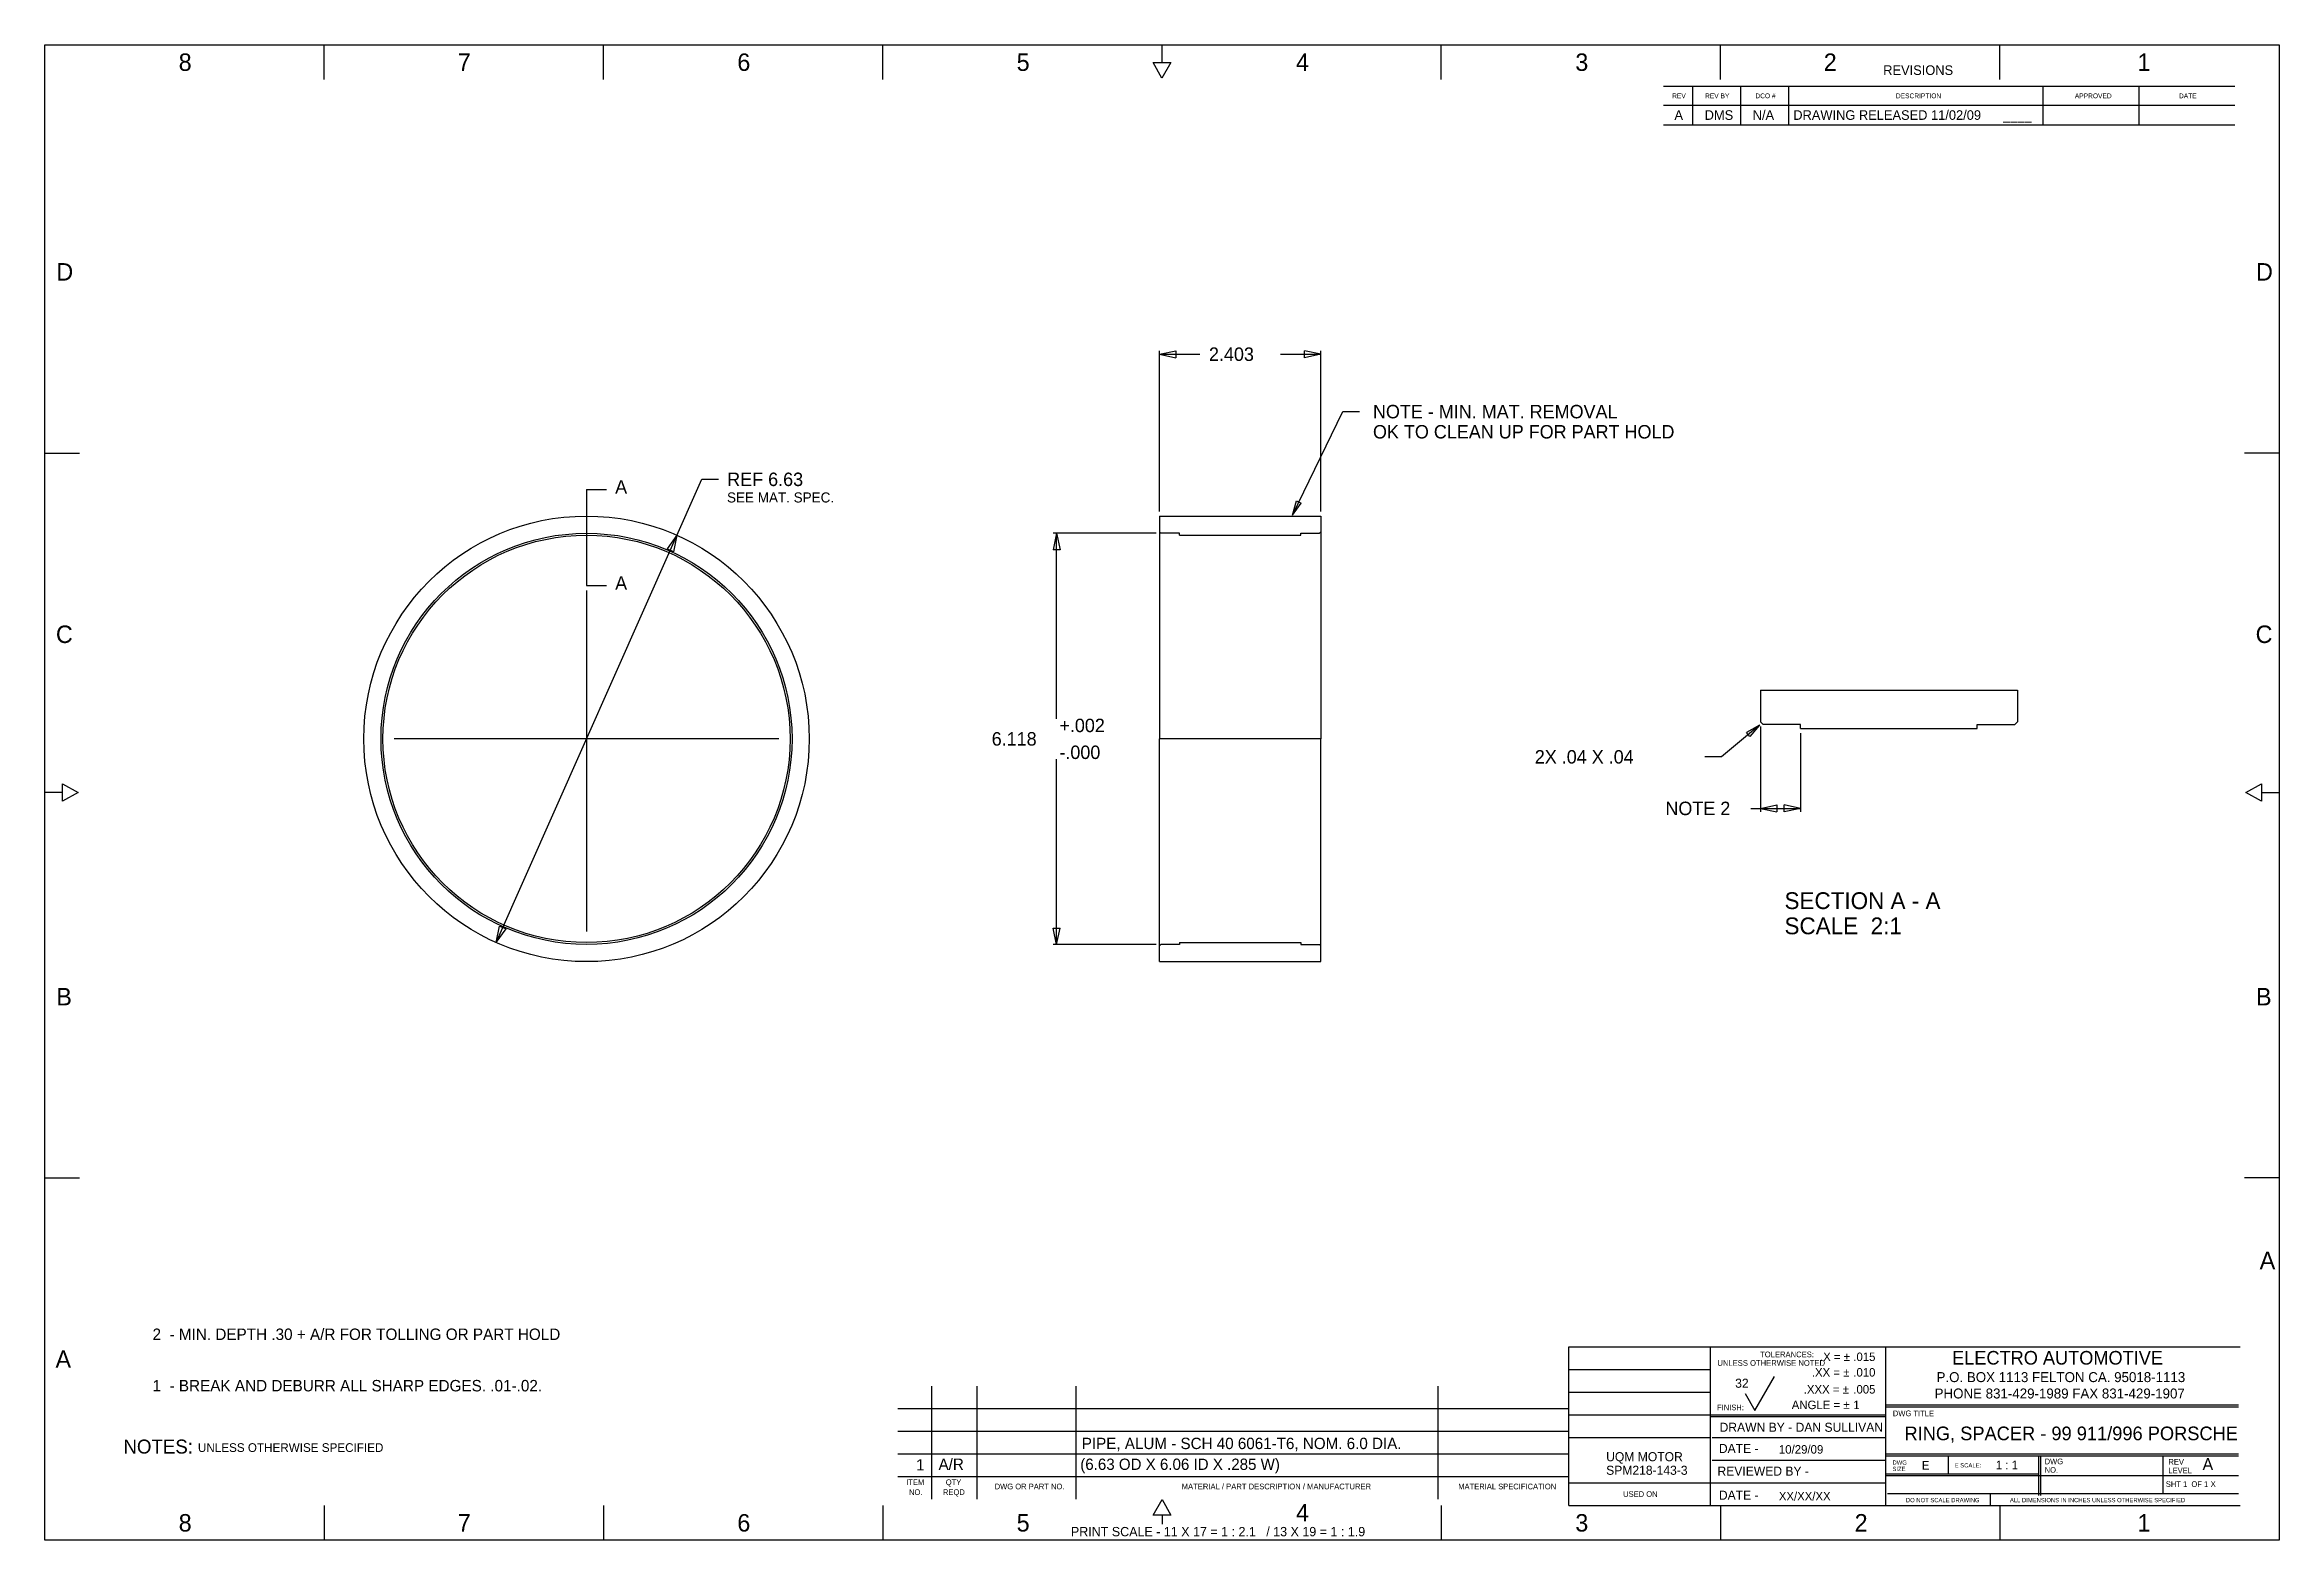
# Model space of a CAD drawing. Extents: x -2.2 to 31.1, y 0.4 to 22.6.
import ezdxf

# ---------------------------------------------------------------- set-up
doc = ezdxf.new("R2010")
doc.units = 0

msp = doc.modelspace()

# ---------------------------------------------------------------- linework, layer by layer
at = {"layer": 'Centerlines - Phantoms', "color": 7, "linetype": 'CONTINUOUS'}
for p, q in [((5.897679, 16.002335), (5.897679, 14.57431)), ((5.897679, 14.499151), (5.897679, 9.427365)), ((8.763021, 12.292707), (3.032338, 12.292707)), ((16.82989, 12.292707), (14.42689, 12.292707))]:
    msp.add_line(p, q, dxfattribs=at)
at = {"layer": 'Dimensions - Text', "color": 7, "linetype": 'CONTINUOUS'}
for p, q in [((-2.167688, 22.621148), (31.096312, 22.621148)), ((-2.167688, 0.368148), (-2.167688, 22.621148)), ((1.990312, 22.101398), (1.990312, 22.621148)), ((6.148312, 22.101398), (6.148312, 22.621148)), ((10.306312, 22.101398), (10.306312, 22.621148)), ((14.464397, 22.355685), (14.464397, 22.621148)), ((18.622312, 22.101398), (18.622312, 22.621148)), ((22.780312, 22.101398), (22.780312, 22.621148)), ((26.938312, 22.101398), (26.938312, 22.621148)), ((31.096312, 22.621148), (31.096312, 0.368148)), ((14.33446, 22.355511), (14.594335, 22.355511)), ((14.463991, 22.121159), (14.33446, 22.355511)), ((14.594335, 22.355511), (14.463991, 22.121159)), ((21.931583, 22.003139), (30.435992, 22.003139)), ((22.360376, 22.003139), (22.360376, 21.431414)), ((23.075033, 22.003139), (23.075033, 21.431414)), ((23.789689, 22.003139), (23.789689, 21.431414)), ((27.577367, 22.003139), (27.577367, 21.431414)), ((29.006679, 22.003139), (29.006679, 21.431414)), ((30.435992, 21.717276), (21.931583, 21.717276)), ((21.931583, 21.431414), (30.435992, 21.431414)), ((14.42689, 18.016244), (14.671427, 18.068222)), ((14.42689, 15.677707), (14.42689, 18.066244)), ((14.42689, 18.016244), (14.671427, 17.964266)), ((14.42689, 18.016244), (15.02839, 18.016244)), ((14.671427, 18.068222), (14.671427, 17.964266)), ((16.228391, 18.016244), (16.82989, 18.016244)), ((16.82989, 18.016244), (16.585353, 18.068222)), ((16.585353, 17.964266), (16.585353, 18.068222)), ((16.82989, 18.016244), (16.585353, 17.964266)), ((16.82989, 15.677707), (16.82989, 18.066244)), ((16.406292, 15.62185), (17.154523, 17.161966)), ((17.154523, 17.161966), (17.404523, 17.161966)), ((-2.167688, 16.545367), (-1.647938, 16.545367)), ((31.096312, 16.545367), (30.576562, 16.545367)), ((5.897679, 16.002335), (6.197679, 16.002335)), ((16.406292, 15.62185), (16.466606, 15.833421)), ((16.406292, 15.62185), (16.535331, 15.800033)), ((16.466606, 15.833421), (16.535331, 15.800033)), ((5.897679, 14.57431), (6.197679, 14.57431)), ((-1.902224, 11.494648), (-2.167688, 11.494648)), ((-1.90205, 11.364711), (-1.90205, 11.624586)), ((-1.90205, 11.624586), (-1.667699, 11.494241)), ((-1.667699, 11.494241), (-1.90205, 11.364711)), ((30.596324, 11.495055), (30.830675, 11.624586)), ((30.830675, 11.364711), (30.596324, 11.495055)), ((30.830675, 11.624586), (30.830675, 11.364711)), ((30.830849, 11.494648), (31.096312, 11.494648)), ((-2.167688, 5.760554), (-1.647938, 5.760554)), ((31.096312, 5.760554), (30.576562, 5.760554)), ((20.522057, 0.887898), (20.522057, 3.246023)), ((20.522057, 3.246023), (30.514372, 3.246023)), ((22.627525, 0.887898), (22.627525, 3.246023)), ((25.238307, 0.887898), (25.238307, 3.246023)), ((11.035054, 2.663528), (11.035054, 0.979153)), ((11.708804, 2.663528), (11.708804, 0.979153)), ((13.182632, 2.663528), (13.182632, 0.979153)), ((18.572632, 2.663528), (18.572632, 0.979153)), ((20.53105, 2.909148), (22.629288, 2.909148)), ((23.2915, 2.300995), (23.583242, 2.806308)), ((20.53105, 2.572273), (22.629288, 2.572273)), ((23.145628, 2.553652), (23.2915, 2.300995)), ((25.238307, 2.382902), (30.487422, 2.382902)), ((25.238307, 2.355952), (30.487422, 2.355952)), ((10.529741, 2.326653), (20.522057, 2.326653)), ((20.53105, 2.235398), (22.629288, 2.235398)), ((22.627525, 2.235398), (25.238307, 2.235398)), ((22.627525, 2.208448), (25.238307, 2.208448)), ((10.529741, 1.989778), (20.522057, 1.989778)), ((20.522057, 1.898523), (22.627525, 1.898523)), ((22.654475, 1.898523), (25.238307, 1.898523)), ((10.529741, 1.652903), (20.522057, 1.652903)), ((22.654475, 1.562293), (25.238307, 1.562293)), ((25.238307, 1.652132), (30.487422, 1.652132)), ((25.238307, 1.625182), (30.487422, 1.625182)), ((25.238307, 1.357367), (27.512213, 1.357367)), ((26.164713, 1.625182), (26.164713, 1.357367)), ((27.512213, 1.625182), (27.512213, 1.035651)), ((27.539163, 1.625182), (27.539163, 1.035651)), ((29.365025, 1.062601), (29.365025, 1.625182)), ((10.529741, 1.316028), (20.522057, 1.316028)), ((20.522057, 1.224773), (22.654475, 1.224773)), ((22.654475, 1.225418), (25.238307, 1.225418)), ((25.238307, 1.330417), (30.487422, 1.330417)), ((25.265257, 1.062601), (30.487422, 1.062601)), ((26.796354, 0.887898), (26.796354, 1.056336)), ((1.990312, 0.887898), (1.990312, 0.368148)), ((6.148312, 0.887898), (6.148312, 0.368148)), ((10.306312, 0.887898), (10.306312, 0.368148)), ((14.33446, 0.741297), (14.464804, 0.975649)), ((14.594335, 0.741297), (14.33446, 0.741297)), ((14.464397, 0.741123), (14.464397, 0.608662)), ((14.464804, 0.975649), (14.594335, 0.741297)), ((18.622312, 0.887898), (18.622312, 0.368148)), ((20.522057, 0.887898), (30.514372, 0.887898)), ((22.780312, 0.887898), (22.780312, 0.368148)), ((26.938312, 0.887898), (26.938312, 0.368148)), ((31.096312, 0.368148), (-2.167688, 0.368148))]:
    msp.add_line(p, q, dxfattribs=at)
at = {"layer": 'Spacer Ring - UQM - 143', "color": 7, "linetype": 'CONTINUOUS'}
for p, q in [((4.552527, 9.26289), (7.612169, 16.154419)), ((7.612169, 16.154419), (7.862169, 16.154419)), ((7.242832, 15.322524), (7.096098, 15.120115)), ((7.242832, 15.322524), (7.19111, 15.077932)), ((12.894212, 15.351707), (12.842234, 15.10717)), ((14.37689, 15.351707), (12.844212, 15.351707)), ((12.894212, 15.351707), (12.946189, 15.10717)), ((12.894212, 12.592707), (12.894212, 15.351707)), ((14.42689, 15.607707), (14.42689, 15.372707)), ((14.42689, 15.607707), (16.82989, 15.607707)), ((14.42689, 15.372707), (14.42689, 12.292707)), ((14.44689, 15.351707), (14.42689, 15.371707)), ((14.72689, 15.351707), (14.44689, 15.351707)), ((14.72689, 15.321707), (14.72689, 15.351707)), ((14.72689, 15.321707), (16.52989, 15.321707)), ((16.52989, 15.321707), (16.52989, 15.351707)), ((16.52989, 15.351707), (16.80989, 15.351707)), ((16.80989, 15.351707), (16.82989, 15.371707)), ((16.82989, 15.607707), (16.82989, 15.372707)), ((16.82989, 15.372707), (16.82989, 12.292707)), ((7.19111, 15.077932), (7.096098, 15.120115)), ((12.946189, 15.10717), (12.842234, 15.10717)), ((23.371189, 13.015731), (23.371189, 12.545731)), ((23.371189, 13.015731), (27.200989, 13.015731)), ((27.200989, 13.015731), (27.200989, 12.545731)), ((23.357887, 12.498211), (22.79367, 12.025264)), ((23.357887, 12.498211), (23.167306, 12.388308)), ((23.216389, 12.329753), (23.167306, 12.388308)), ((23.357887, 12.498211), (23.216389, 12.329753)), ((23.411189, 12.505731), (23.371189, 12.545731)), ((23.371189, 12.475731), (23.371189, 11.208167)), ((23.971189, 12.505731), (23.411189, 12.505731)), ((23.971189, 12.445731), (23.971189, 12.505731)), ((23.971189, 12.445731), (26.600989, 12.445731)), ((23.971189, 12.375731), (23.971189, 11.208167)), ((26.600989, 12.445731), (26.600989, 12.505731)), ((26.600989, 12.505731), (27.160989, 12.505731)), ((27.160989, 12.505731), (27.200989, 12.545731)), ((12.894212, 9.233707), (12.894212, 11.992706)), ((14.42689, 9.212707), (14.42689, 12.292707)), ((16.82989, 9.212707), (16.82989, 12.292707)), ((22.79367, 12.025264), (22.54367, 12.025264)), ((23.371189, 11.258167), (23.615726, 11.310145)), ((23.615726, 11.310145), (23.615726, 11.206189)), ((23.971189, 11.258167), (23.726652, 11.310145)), ((23.726652, 11.206189), (23.726652, 11.310145)), ((23.22782, 11.258167), (23.971189, 11.258167)), ((23.371189, 11.258167), (23.615726, 11.206189)), ((23.971189, 11.258167), (23.726652, 11.206189)), ((4.552527, 9.26289), (4.604248, 9.507481)), ((4.552527, 9.26289), (4.699261, 9.465298)), ((4.604248, 9.507481), (4.699261, 9.465298)), ((12.894212, 9.233707), (12.842234, 9.478244)), ((12.842234, 9.478244), (12.946189, 9.478244)), ((12.894212, 9.233707), (12.946189, 9.478244)), ((14.37689, 9.233707), (12.844212, 9.233707)), ((14.44689, 9.233707), (14.42689, 9.213707)), ((14.42689, 8.977707), (14.42689, 9.212707)), ((14.72689, 9.233707), (14.44689, 9.233707)), ((14.72689, 9.263707), (14.72689, 9.233707)), ((14.72689, 9.263707), (16.52989, 9.263707)), ((16.52989, 9.263707), (16.52989, 9.233707)), ((16.52989, 9.233707), (16.80989, 9.233707)), ((16.80989, 9.233707), (16.82989, 9.213707)), ((16.82989, 8.977707), (16.82989, 9.212707)), ((14.42689, 8.977707), (16.82989, 8.977707))]:
    msp.add_line(p, q, dxfattribs=at)
for radius in [3.315, 3.059, 3.03]:
    msp.add_circle((5.897679, 12.292707), radius, dxfattribs=at)

# ---------------------------------------------------------------- texts
at = {"layer": 'Dimensions - Text', "color": 7}
for s, height, p in [('8', 0.259875, (-0.173147, 22.231335)), ('7', 0.259875, (3.981604, 22.231335)), ('6', 0.259875, (8.142853, 22.231335)), ('5', 0.259875, (12.300854, 22.231335)), ('4', 0.259875, (16.458853, 22.231335)), ('3', 0.259875, (20.616854, 22.231335)), ('2', 0.259875, (24.31484, 22.231335)), ('REVISIONS', 0.142931, (25.200219, 22.171407)), ('1', 0.259875, (28.984829, 22.231335)), ('REV', 0.071466, (22.058435, 21.824475)), ('A', 0.142931, (22.092381, 21.50288)), ('REV BY', 0.071466, (22.547973, 21.824475)), ('DMS', 0.142931, (22.542614, 21.50288)), ('N/A', 0.142931, (23.257271, 21.50288)), ('DCO #', 0.071466, (23.297136, 21.824475)), ('DRAWING RELEASED 11/02/09', 0.143, (23.861154, 21.50288)), ('DESCRIPTION', 0.071466, (25.388731, 21.824475)), ('APPROVED', 0.071466, (28.052613, 21.824475)), ('DATE', 0.071466, (29.603418, 21.824475)), ('____', 0.142931, (26.984202, 21.50288)), ('D', 0.259875, (-1.994438, 19.111632)), ('D', 0.259875, (30.749812, 19.111632)), ('2.403', 0.2, (15.16339, 17.916244)), ('OK TO CLEAN UP FOR PART HOLD', 0.2, (17.604523, 16.761966)), ('NOTE - MIN. MAT. REMOVAL', 0.2, (17.604523, 17.061966)), ('A', 0.2, (6.324175, 15.941501)), ('A', 0.2, (6.324175, 14.511068)), ('C', 0.259875, (-2.000625, 13.719227)), ('C', 0.259875, (30.743624, 13.719227)), ('SECTION A - A', 0.25, (23.730711, 9.760108)), ('SCALE  2:1', 0.25, (23.730711, 9.385108)), ('B', 0.259875, (-1.994438, 8.32682)), ('B', 0.259875, (30.749812, 8.32682)), ('A', 0.259875, (30.80415, 4.402099)), ('2  - MIN. DEPTH .30 + A/R FOR TOLLING OR PART HOLD', 0.17, (-0.562187, 3.348665)), ('A', 0.259875, (-2.006813, 2.934414)), ('UNLESS OTHERWISE NOTED', 0.084893, (22.732107, 2.963959)), ('TOLERANCES:', 0.084893, (23.367362, 3.091298)), ('.X = ±', 0.126665, (24.259516, 3.035476)), ('.015', 0.126328, (24.75504, 3.035476)), ('ELECTRO AUTOMOTIVE', 0.202125, (26.225922, 2.982771)), ('1  - BREAK AND DEBURR ALL SHARP EDGES. .01-.02.', 0.17, (-0.562187, 2.583665)), ('32', 0.13475, (22.996735, 2.63787)), ('.XXX = ±', 0.126665, (24.017135, 2.551218)), ('.XX = ±', 0.126665, (24.137741, 2.803875)), ('.010', 0.126395, (24.75504, 2.803875)), ('.005', 0.126395, (24.75504, 2.551218)), ('P.O. BOX 1113 FELTON CA. 95018-1113', 0.148225, (25.994155, 2.721739)), ('FINISH:', 0.084219, (22.725455, 2.302856)), ('ANGLE = ±', 0.126665, (23.838477, 2.319617)), ('1', 0.126328, (24.75504, 2.319617)), ('PHONE 831-429-1989 FAX 831-429-1907', 0.148225, (25.965312, 2.478371)), ('DRAWN BY - DAN SULLIVAN', 0.13475, (22.76441, 1.982725)), ('DWG TITLE', 0.084219, (25.343481, 2.214465)), ('RING, SPACER - 99 911/996 PORSCHE', 0.203, (25.51673, 1.85719)), ('NOTES:', 0.2079, (-0.995487, 1.658784)), ('UNLESS OTHERWISE SPECIFIED', 0.129937, (0.113205, 1.682439)), ('PIPE, ALUM - SCH 40 6061-T6, NOM. 6.0 DIA.', 0.169, (13.270147, 1.725139)), ('UQM MOTOR', 0.13475, (21.075886, 1.544665)), ('DATE - ', 0.13475, (22.75388, 1.667048)), ('10/29/09', 0.12705, (23.646915, 1.656979)), ('1', 0.168438, (10.802964, 1.406595)), ('A/R', 0.168438, (11.138679, 1.416085)), (' (6.63 OD X 6.06 ID X .285 W)', 0.168, (13.185215, 1.415415)), ('SPM218-143-3', 0.13475, (21.075886, 1.34254)), ('REVIEWED BY - ', 0.13475, (22.732815, 1.330173)), ('SIZE', 0.063164, (25.338317, 1.398844)), ('DWG', 0.063164, (25.338317, 1.49359)), ('E', 0.126357, (25.775247, 1.421047)), ('E SCALE:', 0.063333, (26.264648, 1.452297)), ('1 : 1', 0.12705, (26.876072, 1.425163)), ('DWG', 0.084219, (27.603097, 1.499264)), ('NO.', 0.084219, (27.603097, 1.372936)), ('______', 0.168438, (28.185963, 1.372526)), ('REV', 0.084219, (29.445546, 1.492668)), ('LEVEL', 0.084219, (29.445546, 1.36634)), ('A', 0.17556, (29.954558, 1.414635)), ('ITEM', 0.084219, (10.656069, 1.1897)), ('NO.', 0.084219, (10.698179, 1.042317)), ('REQD', 0.084219, (11.203491, 1.042317)), ('QTY', 0.084219, (11.2456, 1.1897)), ('DWG OR PART NO.', 0.084219, (11.973567, 1.126535)), ('MATERIAL / PART DESCRIPTION / MANUFACTURER', 0.084893, (14.756983, 1.126535)), ('MATERIAL SPECIFICATION', 0.084219, (18.873714, 1.126535)), ('USED ON', 0.084219, (21.328228, 1.013505)), ('DATE - ', 0.13475, (22.75388, 0.971965)), ('XX/XX/XX', 0.126395, (23.646915, 0.961896)), ('DO NOT SCALE DRAWING', 0.063198, (25.538292, 0.933892)), ('ALL DIMENSIONS IN INCHES UNLESS OTHERWISE SPECIFIED', 0.063198, (27.086259, 0.933892)), ('SHT 1  OF 1', 0.084, (29.407135, 1.161979)), ('X', 0.084219, (30.074746, 1.161979)), ('8', 0.259875, (-0.173147, 0.498086)), ('7', 0.259875, (3.981604, 0.498086)), ('6', 0.259875, (8.142853, 0.498086)), ('5', 0.259875, (12.300854, 0.498086)), ('4', 0.259875, (16.458853, 0.649024)), ('3', 0.259875, (20.616854, 0.498086)), ('2', 0.259875, (24.774852, 0.498086)), ('1', 0.259875, (28.984829, 0.498086)), ('PRINT SCALE - 11 X 17 = 1 : 2.1   / 13 X 19 = 1 : 1.9', 0.139, (13.108277, 0.427538))]:
    msp.add_text(s, height=height, dxfattribs=at).set_placement(p)
at = {"layer": 'Spacer Ring - UQM - 143', "color": 7}
for s, height, p in [('REF 6.63', 0.2, (7.992169, 16.054418)), ('SEE MAT. SPEC.', 0.15, (7.989747, 15.809673)), ('6.118', 0.2, (11.929211, 12.192707)), ('+.002', 0.2, (12.936711, 12.392707)), ('-.000', 0.2, (12.936711, 11.992707)), ('2X .04 X .04', 0.2, (20.013669, 11.925264)), ('NOTE 2', 0.2, (21.957818, 11.158167))]:
    msp.add_text(s, height=height, dxfattribs=at).set_placement(p)

doc.saveas('drawing.dxf')
